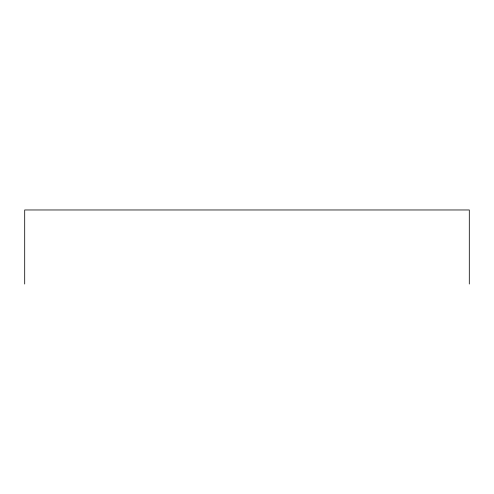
<?xml version="1.0" encoding="UTF-8"?>
<svg xmlns="http://www.w3.org/2000/svg" width="494" height="494" viewBox="0 0 494 494"><rect width="100%" height="100%" fill="white"/><g stroke="black" fill="none" stroke-linecap="round" stroke-linejoin="round"><path stroke-width="0.74" d="M469.3 284.031L469.3 209.969L24.7 209.969L24.7 284.031"/></g></svg>
